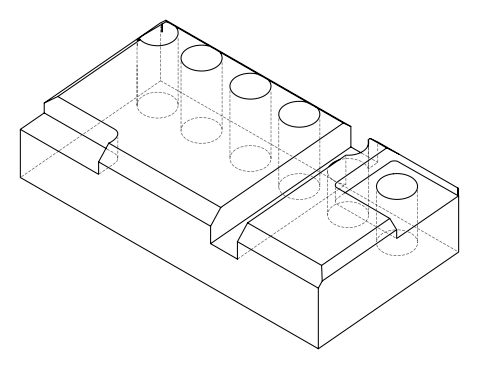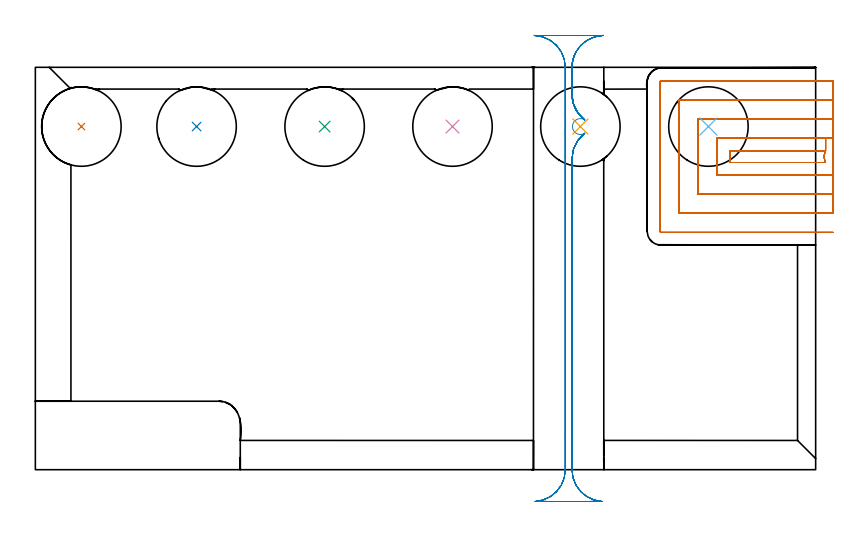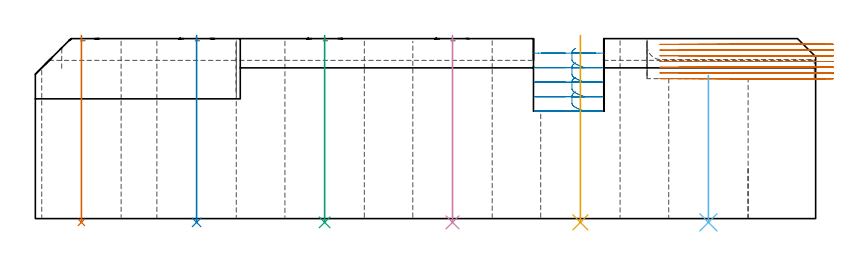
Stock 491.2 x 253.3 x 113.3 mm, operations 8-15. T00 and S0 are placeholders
(PLAN: 15 operations, 3 tool changes, 94.5 min)
(1 AREA_MILL | FG_CHAMFER_SURFACE | UGT0205_001 | 12.26 min | 29806 mm3)
(2 AREA_MILL_1 | FG_CHAMFER_SURFACE_1 | UGT0205_001 | 10.62 min | 33862 mm3)
(3 AREA_MILL_2 | FG_CHAMFER_SURFACE_2 | UGT0205_001 | 2.42 min | 12071 mm3)
(4 AREA_MILL_3 | FG_CHAMFER_SURFACE_3 | UGT0205_001 | 7.56 min | 24013 mm3)
(5 AREA_MILL_4 | FG_CHAMFER_SURFACE_4 | UGT0205_001 | 5.31 min | 8658 mm3)
(6 AREA_MILL_5 | FG_CHAMFER_SURFACE_5 | UGT0205_001 | 12.17 min | 52395 mm3)
(7 MILL_CORNER_NOTCH_RECTANGULAR | CORNER_NOTCH_RECTANGULAR | NXT0201_012 | Follow Part, ap 4, ae 75% | 12.48 min | 205855 mm3)
(8 MILL_SLOT | SLOT_PARTIAL_RECTANGULAR | NXT0201_012 | Follow Part, ap 4, ae 75% | 21.01 min | 288629 mm3)
(9 MILL_RECTANGULAR_SLOT | SLOT_RECTANGULAR | UGT0201_019 | Follow Part, ap 10, ae 75% | 7.9 min | 519070 mm3)
(10 INDEXABLE_INSERT_DRILL_THROUGH_HOLE_FROM_SOLID | STEP1HOLE | NXT0302_038 | 0.47 min | 222355 mm3)
(11 INDEXABLE_INSERT_DRILL_THROUGH_HOLE_FROM_SOLID_1 | STEP1HOLE_1 | NXT0302_038 | 0.47 min | 222395 mm3)
(12 INDEXABLE_INSERT_DRILL_THROUGH_HOLE_FROM_SOLID_2 | STEP1HOLE_2 | NXT0302_038 | 0.47 min | 134652 mm3)
(13 INDEXABLE_INSERT_DRILL_THROUGH_HOLE_FROM_SOLID_3 | STEP1HOLE_3 | NXT0302_038 | 0.38 min | 172895 mm3)
(14 INDEXABLE_INSERT_DRILL_THROUGH_HOLE_FROM_SOLID_4 | STEP1HOLE_4 | NXT0302_038 | 0.47 min | 218298 mm3)
(15 INDEXABLE_INSERT_DRILL_THROUGH_HOLE_FROM_SOLID_5 | STEP1HOLE_5 | NXT0302_038 | 0.47 min | 222374 mm3)
(TOOL UGT0205_001 | Chamfer Mill 20 x 3 x 45 deg. | D20 FL50 Z2)
(TOOL NXT0201_012 | ENDMILL 16mm [2P460-1600-NA 1630] | D16 FL38 Z6)
(TOOL UGT0201_019 | End mill 40 mm | D40 FL63 Z6)
(TOOL NXT0302_038 | Index. Insert Drill 50mm [880-D5000L50-04] | D50 PA176 FL200 Z2)
(OP 8 MILL_SLOT)
G17 G21 G94 G90
T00 M6
G54
G17 G0 G90 X502.2 Y208.801 S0 M3
G43 Z123.3 H1
Z109.7
G94 G1 X499.2 Y208.8 F250.
X497.411 F500.
Y200.8
G3 X497.406 Y193.4 R8.
G1 X437.1
Y200.8
X497.411
Y208.8
X429.1
Y185.4
X499.103
X499.2
X502.2 Y185.392 F250.
Y220.802
X499.2 Y220.8
X417.1 F500.
Y173.4
X499.103
X499.2
X502.2 Y173.388 F250.
Y232.804
X499.2 Y232.8
X405.1 F500.
Y161.4
X499.103
X499.2
X502.2 Y161.375 F250.
X502.184 Y244.8
X499.184
X394. F500.
G3 X393.1 Y243.9 R0.9
G1 Y150.3
G3 X394. Y149.4 R0.9
G1 X499.103
X502.103 F250.
G0 X502.2 Y208.8 Z106.1
G1 X499.2
X497.465 F500.
Y200.8
G3 X497.465 Y193.4 R8.
G1 X437.1
Y200.8
X497.465
Y208.8
X429.1
Y185.4
X499.2
X502.2 F250.
Y220.8
X499.2
X417.1 F500.
Y173.4
X499.2
X502.2 F250.
Y232.8
X499.2
X405.1 F500.
Y161.4
X499.2
X502.2 F250.
Y244.8
X499.2
X394. F500.
G3 X393.1 Y243.9 R0.9
G1 Y150.3
G3 X394. Y149.4 R0.9
G1 X499.2
X502.2 F250.
G0 Y208.8 Z102.5
G1 X499.2
X497.465 F500.
Y200.8
G3 X497.465 Y193.4 R8.
G1 X437.1
Y200.8
X497.465
Y208.8
X429.1
Y185.4
X499.2
X502.2 F250.
Y220.8
X499.2
X417.1 F500.
Y173.4
X499.2
X502.2 F250.
Y232.8
X499.2
X405.1 F500.
Y161.4
X499.2
X502.2 F250.
Y244.8
X499.2
X394. F500.
G3 X393.1 Y243.9 R0.9
G1 Y150.3
G3 X394. Y149.4 R0.9
G1 X499.2
X502.2 F250.
G0 Y208.8 Z98.9
G1 X499.2
X497.465 F500.
Y200.8
G3 X497.465 Y193.4 R8.
G1 X437.1
Y200.8
X497.465
Y208.8
X429.1
Y185.4
X499.2
X502.2 F250.
Y220.8
X499.2
X417.1 F500.
Y173.4
X499.2
X502.2 F250.
Y232.8
X499.2
X405.1 F500.
Y161.4
X499.2
X502.2 F250.
Y244.8
X499.2
X394. F500.
G3 X393.1 Y243.9 R0.9
G1 Y150.3
G3 X394. Y149.4 R0.9
G1 X499.2
X502.2 F250.
G0 Y208.8 Z95.3
G1 X499.2
X497.465 F500.
Y200.8
G3 X497.465 Y193.4 R8.
G1 X437.1
Y200.8
X497.465
Y208.8
X429.1
Y185.4
X499.2
X502.2 F250.
Y220.8
X499.2
X417.1 F500.
Y173.4
X499.2
X502.2 F250.
Y232.8
X499.2
X405.1 F500.
Y161.4
X499.2
X502.2 F250.
Y244.8
X499.2
X394. F500.
G3 X393.1 Y243.9 R0.9
G1 Y150.3
G3 X394. Y149.4 R0.9
G1 X499.2
X502.2 F250.
G0 Y208.8 Z91.7
G1 X499.2
X497.465 F500.
Y200.8
G3 X497.465 Y193.4 R8.
G1 X437.1
Y200.8
X497.465
Y208.8
X429.1
Y185.4
X499.2
X502.2 F250.
Y220.8
X499.2
X417.1 F500.
Y173.4
X499.2
X502.2 F250.
Y232.8
X499.2
X405.1 F500.
Y161.4
X499.2
X502.2 F250.
Y244.8
X499.2
X394. F500.
G3 X393.1 Y243.9 R0.9
G1 Y150.3
G3 X394. Y149.4 R0.9
G1 X499.2
X502.2 F250.
G0 Y208.8 Z88.1
G1 X499.2
X497.465 F500.
Y200.8
G3 X497.465 Y193.4 R8.
G1 X437.1
Y200.8
X497.465
Y208.8
X429.1
Y185.4
X499.2
X502.2 F250.
Y220.8
X499.2
X417.1 F500.
Y173.4
X499.2
X502.2 F250.
Y232.8
X499.2
X405.1 F500.
Y161.4
X499.2
X502.2 F250.
Y244.8
X499.2
X394. F500.
G3 X393.1 Y243.9 R0.9
G1 Y150.3
G3 X394. Y149.4 R0.9
G1 X499.2
X502.2 F250.
G0 Z123.3
M5
M2
(OP 9 MILL_RECTANGULAR_SLOT)
G17 G21 G94 G90
T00 M6
G54
G17 G0 G90 X313.695 Y273.524 S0 M3
G43 Z123.3 H0
Z104.16
G94 G1 X316.66 Y273.065 F250.
G2 X333.6 Y253.3 R20. F500.
G1 Y0.
G2 X318.657 Y-19.35 R20.
G1 X318.65 Y-19.379
G3 X323.601 Y-20. R20.
G1 X347.827
G3 X352.761 Y-19.382 R20.
G1 X352.754 Y-19.353
G2 X337.8 Y0. R20.
G1 Y195.778
G2 X345.812 Y211.788 R20.
G1 X345.807 Y211.796
G2 X345.807 Y220.204 R-5.
G1 X345.812 Y220.212
G2 X337.8 Y236.222 R20.
G1 Y253.3
G2 X354.751 Y273.066 R20.
G1 X357.716 Y273.524 F250.
G0 Z123.3
X340.094 Y262.591
Z107.16
G1 X339.859 Y262.15 Z107.026
X339.343 Y261.016 Z106.692
X338.899 Y259.853 Z106.359
X338.527 Y258.664 Z106.025
X338.231 Y257.454 Z105.691
X338.01 Y256.228 Z105.357
X337.867 Y254.991 Z105.024
X337.8 Y253.747 Z104.69
Y235.774 Z99.874
X337.868 Y234.514 Z99.536
X338.015 Y233.261 Z99.198
X338.241 Y232.019 Z98.86
X338.545 Y230.794 Z98.521
X338.926 Y229.591 Z98.183
X339.381 Y228.414 Z97.845
X339.91 Y227.268 Z97.507
X340.511 Y226.158 Z97.169
X341.18 Y225.088 Z96.831
X341.915 Y224.062 Z96.492
X342.713 Y223.085 Z96.154
X343.571 Y222.159 Z95.816
X344.486 Y221.29 Z95.478
X345.454 Y220.48 Z95.14
X345.812 Y220.212 Z95.02
G2 X337.8 Y236.222 R20. F500.
G1 Y253.3
G2 X357.168 Y273.29 R20.
G1 X314.232
G2 X333.6 Y253.3 R20.
G1 Y0.
G2 X314.695 Y-19.97 R20.
G1 Y-20.
X356.705
Y-19.97
G2 X337.8 Y0. R20.
G1 Y195.778
G2 X345.812 Y211.788 R20.
G0 Z123.3
X340.094 Y262.591
Z98.02
G1 X339.859 Y262.15 Z97.886 F250.
X339.343 Y261.016 Z97.552
X338.899 Y259.853 Z97.219
X338.527 Y258.664 Z96.885
X338.231 Y257.454 Z96.551
X338.01 Y256.228 Z96.217
X337.867 Y254.991 Z95.884
X337.8 Y253.747 Z95.55
Y235.774 Z90.734
X337.868 Y234.514 Z90.396
X338.015 Y233.261 Z90.058
X338.241 Y232.019 Z89.72
X338.545 Y230.794 Z89.381
X338.926 Y229.591 Z89.043
X339.381 Y228.414 Z88.705
X339.91 Y227.268 Z88.367
X340.511 Y226.158 Z88.029
X341.18 Y225.088 Z87.691
X341.915 Y224.062 Z87.352
X342.713 Y223.085 Z87.014
X343.571 Y222.159 Z86.676
X344.486 Y221.29 Z86.338
X345.454 Y220.48 Z86.
X345.812 Y220.212 Z85.88
G2 X337.8 Y236.222 R20. F500.
G1 Y253.3
G2 X357.168 Y273.29 R20.
G1 Y273.3
X314.232
Y273.29
G2 X333.6 Y253.3 R20.
G1 Y0.
G2 X314.695 Y-19.97 R20.
G1 Y-20.
X356.705
Y-19.97
G2 X337.8 Y0. R20.
G1 Y195.778
G2 X345.812 Y211.788 R20.
G0 Z123.3
X340.094 Y262.591
Z88.88
G1 X339.859 Y262.15 Z88.746 F250.
X339.343 Y261.016 Z88.412
X338.899 Y259.853 Z88.079
X338.527 Y258.664 Z87.745
X338.231 Y257.454 Z87.411
X338.01 Y256.228 Z87.077
X337.867 Y254.991 Z86.744
X337.8 Y253.747 Z86.41
Y235.774 Z81.594
X337.868 Y234.514 Z81.256
X338.015 Y233.261 Z80.918
X338.241 Y232.019 Z80.58
X338.545 Y230.794 Z80.241
X338.926 Y229.591 Z79.903
X339.381 Y228.414 Z79.565
X339.91 Y227.268 Z79.227
X340.511 Y226.158 Z78.889
X341.18 Y225.088 Z78.551
X341.915 Y224.062 Z78.212
X342.713 Y223.085 Z77.874
X343.571 Y222.159 Z77.536
X344.486 Y221.29 Z77.198
X345.454 Y220.48 Z76.86
X345.812 Y220.212 Z76.74
G2 X337.8 Y236.222 R20. F500.
G1 Y253.3
G2 X357.168 Y273.29 R20.
G1 Y273.3
X314.232
Y273.29
G2 X333.6 Y253.3 R20.
G1 Y213.462
Y23.462 F441.
Y0. F500.
G2 X314.695 Y-19.97 R20.
G1 Y-20.
X356.705
Y-19.97
G2 X337.8 Y0. R20.
G1 Y195.778
G2 X345.812 Y211.788 R20.
G0 Z123.3
X340.094 Y262.591
Z79.74
G1 X339.859 Y262.15 Z79.606 F250.
X339.343 Y261.016 Z79.272
X338.899 Y259.853 Z78.939
X338.527 Y258.664 Z78.605
X338.231 Y257.454 Z78.271
X338.01 Y256.228 Z77.937
X337.867 Y254.991 Z77.604
X337.8 Y253.747 Z77.27
Y235.774 Z72.454
X337.868 Y234.514 Z72.116
X338.015 Y233.261 Z71.778
X338.241 Y232.019 Z71.44
X338.545 Y230.794 Z71.101
X338.926 Y229.591 Z70.763
X339.381 Y228.414 Z70.425
X339.91 Y227.268 Z70.087
X340.511 Y226.158 Z69.749
X341.18 Y225.088 Z69.411
X341.915 Y224.062 Z69.072
X342.713 Y223.085 Z68.734
X343.571 Y222.159 Z68.396
X344.486 Y221.29 Z68.058
X345.454 Y220.48 Z67.72
X345.812 Y220.212 Z67.6
G2 X337.8 Y236.222 R20. F500.
G1 Y253.3
G2 X357.168 Y273.29 R20.
G1 X314.232
G2 X333.6 Y253.3 R20.
G1 Y0.
G2 X314.695 Y-19.97 R20.
G1 Y-20.
X356.705
Y-19.97
G2 X337.8 Y0. R20.
G1 Y195.778
G2 X345.812 Y211.788 R20.
G0 Z123.3
M5
M2
(OP 10 INDEXABLE_INSERT_DRILL_THROUGH_HOLE_FROM_SOLID)
G17 G21 G94 G90
T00 M6
G54
G17 G0 G90 X182.1 Y216. S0 M3
G43 Z123.3 H1
G94 G81 G98 Z-2.373 F250. R115.3
G80
M5
M2
(OP 11 INDEXABLE_INSERT_DRILL_THROUGH_HOLE_FROM_SOLID_1)
G17 G21 G94 G90
T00 M6
G54
G17 G0 G90 X262.6 Y216. S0 M3
G43 Z123.3 H1
G94 G81 G98 Z-2.373 F250. R115.3
G80
M5
M2
(OP 12 INDEXABLE_INSERT_DRILL_THROUGH_HOLE_FROM_SOLID_2)
G17 G21 G94 G90
T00 M6
G54
G17 G0 G90 X343.1 Y216. S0 M3
G43 Z123.3 H1
G94 G81 G98 Z-2.373 F250. R115.3
G80
M5
M2
(OP 13 INDEXABLE_INSERT_DRILL_THROUGH_HOLE_FROM_SOLID_3)
G17 G21 G94 G90
T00 M6
G54
G17 G0 G90 X423.7 Y216. S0 M3
G43 Z123.3 H1
G94 G81 G98 Z-2.373 F250. R90.1
G80
M5
M2
(OP 14 INDEXABLE_INSERT_DRILL_THROUGH_HOLE_FROM_SOLID_4)
G17 G21 G94 G90
T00 M6
G54
G17 G0 G90 X29. Y216. S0 M3
G43 Z123.3 H1
G94 G81 G98 Z-2.373 F250. R115.3
G80
M5
M2
(OP 15 INDEXABLE_INSERT_DRILL_THROUGH_HOLE_FROM_SOLID_5)
G17 G21 G94 G90
T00 M6
G54
G17 G0 G90 X101.5 Y216. S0 M3
G43 Z123.3 H1
G94 G81 G98 Z-2.373 F250. R115.3
G80
M5
M2
